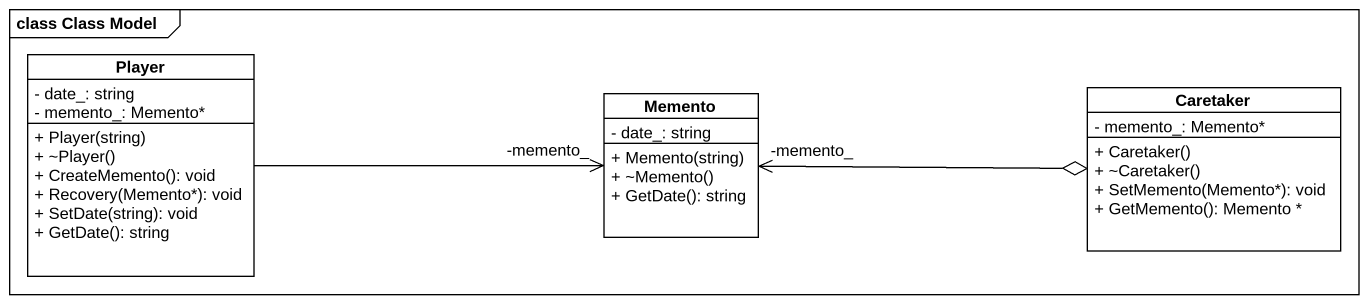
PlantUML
@startuml
mainframe class Class Model
hide circle
hide empty members
skinparam classAttributeIconSize 0
class Player {
  - date_: string
  - memento_: Memento*
  + Player(string)
  + ~Player()
  + CreateMemento(): void
  + Recovery(Memento*): void
  + SetDate(string): void
  + GetDate(): string
}
class Memento {
  - date_: string
  + Memento(string)
  + ~Memento()
  + GetDate(): string
}
class Caretaker {
  - memento_: Memento*
  + Caretaker()
  + ~Caretaker()
  + SetMemento(Memento*): void
  + GetMemento(): Memento *
}
Player -right-> "-memento_" Memento
Memento -right-o Caretaker
Caretaker -left-> "-memento_" Memento
@enduml
